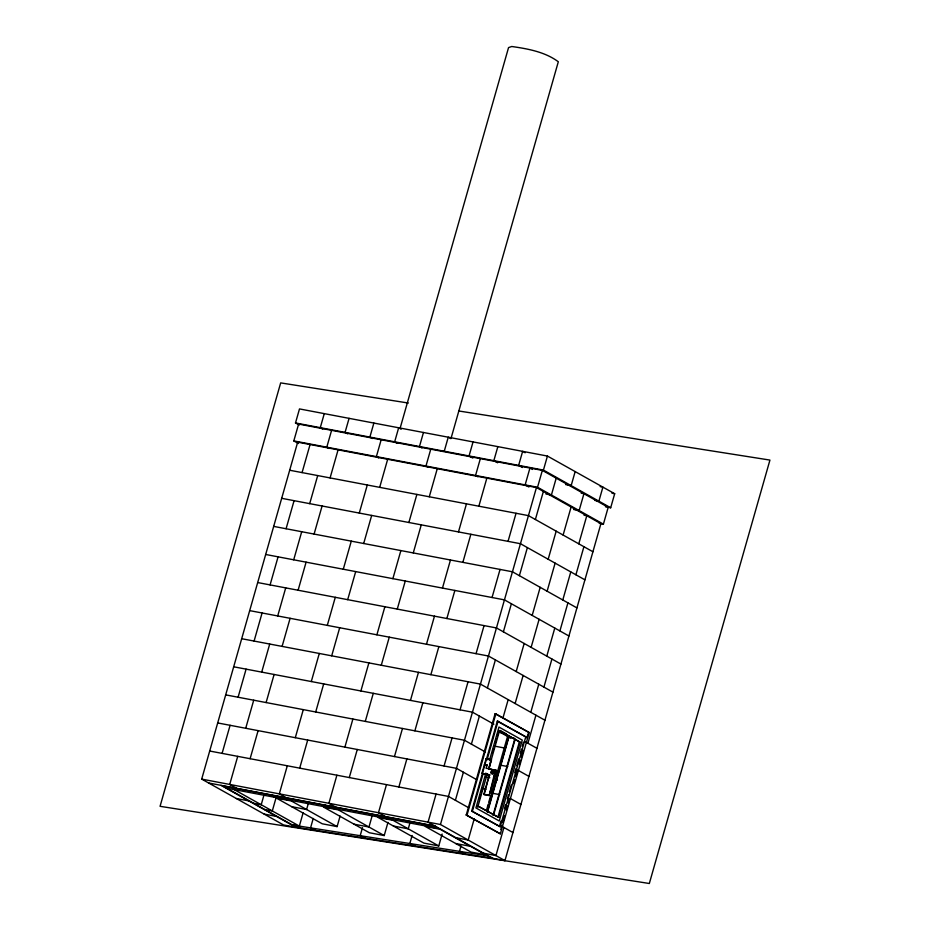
<?xml version="1.0" encoding="UTF-8"?>
<svg xmlns="http://www.w3.org/2000/svg" width="930" height="930" viewBox="0 0 930 930"><rect width="100%" height="100%" fill="white"/><g stroke="black" fill="none" stroke-linecap="round" stroke-linejoin="round"><path stroke-width="1.4" d="M491.075 759.647L488.924 768.866L491.482 759.891L486.111 758.706L484.518 764.321L486.762 764.96L486.262 768.192L496.202 770.644L489.168 795.557L483.798 794.383L489.389 774.725L481.949 773.307L484.356 764.89L487.239 765.611M489.296 769.098L496.481 770.563L495.132 775.887L494.318 775.806L496.039 770.319L488.889 768.866M486.681 765.878L486.425 765.285M489.168 795.557L495.423 769.959L496.26 770.424M299.274 425.08L295.496 422.952L299.495 408.921L547.433 456.06L614.683 493.725L610.685 507.768L605.442 506.769M298.437 443.505L293.81 440.913L298.611 424.068L542.341 470.394L608.197 507.303L603.407 524.148L599.269 523.358M221.026 785.35L295.903 827.293L283.511 824.933L201.694 779.108L297.681 442.157L536.447 487.553L600.919 523.671L504.944 860.622L492.54 858.262L428.067 822.143L436.065 794.069M222.096 753.381L230.094 725.307M238.092 697.221L246.09 669.147M254.088 641.072L262.086 612.986M270.084 584.912L278.082 556.826M286.08 528.751L294.078 500.677M302.076 472.591L310.074 444.517M324.279 413.629L320.28 427.672L322.803 429.079M237.72 756.357L229.71 784.432L236.65 788.315M245.718 728.271L253.716 700.197M261.714 672.111L269.712 644.037M277.71 615.962L285.708 587.876M293.706 559.802L301.704 531.727M309.702 503.642L317.7 475.567M331.592 430.334L326.79 447.179L329.104 448.469M250.112 758.706L258.11 730.631M266.108 702.557L274.106 674.471M282.104 646.397L290.102 618.311M298.1 590.236L306.098 562.162M314.096 534.076L322.094 506.001M330.092 477.915L338.09 449.841M349.075 418.349L345.077 432.38L347.599 433.799M263.888 795.336L261.214 804.741L253.774 803.322M373.872 423.057L369.873 437.1L372.395 438.507M276.129 797.522L272.304 810.948L264.864 809.542M287.3 765.785L279.302 793.86L286.231 797.742M295.298 737.699L303.296 709.625M311.294 681.539L319.292 653.465M327.29 625.39L335.288 597.304M343.286 569.23L351.284 541.144M359.282 513.069L367.292 484.995M381.172 439.762L376.383 456.607L378.684 457.897M299.704 768.134L307.702 740.059M315.7 711.985L323.698 683.899M331.696 655.824L339.694 627.738M347.692 599.664L355.69 571.59M363.688 543.504L371.686 515.429M379.684 487.343L387.682 459.269M400.04 428.498L508.547 47.604L511.744 46.5C527.763 48.755 545.154 51.917 558.314 61.764L451.004 438.472M226.734 788.175L438.728 828.479L434.566 826.154L222.572 785.85L291.904 824.689L299.344 826.096L303.168 812.669M308.481 802.915L306.598 809.519L291.718 806.694M313.236 818.47L310.562 827.863L315.735 830.374M423.464 432.485L419.465 446.528L421.976 447.935M336.893 775.213L328.895 803.288L335.823 807.17M344.891 747.127L352.889 719.053M360.887 690.967L368.885 662.892M376.882 634.818L384.88 606.732M392.879 578.658L400.877 550.572M408.875 522.497L416.873 494.423M430.764 449.19L425.963 466.035L428.277 467.325M349.285 777.561L357.283 749.487M365.281 721.413L373.279 693.327M381.277 665.252L389.275 637.166M397.273 609.092L405.271 581.018M413.269 552.932L421.267 524.857M429.276 496.771L437.274 468.697M337.102 826.607L291.346 800.974L276.466 798.149L322.233 823.782L337.102 826.607L340.113 816.04M444.249 451.236L448.248 437.205L450.771 438.611M362.491 827.642L360.189 835.698L365.374 838.197M473.045 441.913L469.046 455.956L472.835 458.072M372.349 815.122L368.966 827.014L354.086 824.189M386.473 784.641L378.475 812.715L385.415 816.598M394.471 756.555L402.469 728.481M410.467 700.395L418.465 672.32M426.475 644.246L434.473 616.16M442.471 588.086L450.469 560M458.467 531.925L466.465 503.851M480.357 458.618L475.555 475.463L477.869 476.753M384.218 835.559L338.45 809.925L323.582 807.101L369.338 832.734L384.218 835.559L387.973 822.353M398.877 786.989L406.875 758.915M414.873 730.841L422.871 702.755M430.869 674.68L438.867 646.594M446.865 618.52L454.863 590.445M462.861 562.359L470.859 534.285M478.857 506.199L486.855 478.125M497.841 446.632L493.842 460.664L497.62 462.78M410.13 822.236L408.258 828.839L393.378 826.014M412.13 835.466L409.828 843.522L415.013 846.033M444.063 765.983L452.061 737.909M460.059 709.823L468.057 681.748M476.055 653.674L484.053 625.588M492.051 597.513L500.049 569.427M508.047 541.353L516.045 513.279M504.944 860.622L440.46 824.503L536.447 487.553M603.407 524.148L537.54 487.25L542.341 470.394M610.685 507.768L543.434 470.092L547.433 456.06M438.762 845.94L392.995 820.295L378.126 817.47L423.882 843.103L438.762 845.94L442.145 834.047M455.398 800.3L463.396 772.226M471.394 744.151L479.392 716.065M487.39 687.991L495.388 659.905M503.386 631.83L511.384 603.756M519.382 575.67L527.38 547.596M535.378 519.51L543.376 491.435M556.198 478.171L551.409 495.016L545.898 493.97M466.256 814.994L495.097 713.74L495.841 713.88L529.205 732.573L500.363 833.838L466.256 814.994L500.363 833.838M467 815.145L495.841 713.88M459.501 851.369L487.657 855.798L492.853 858.309L297.681 827.526L292.508 825.026L459.467 851.345L464.651 853.856L459.501 851.369L461.001 845.975M471.684 811.041L497.283 721.169L498.027 721.308L525.775 736.851L500.177 826.724L471.684 811.041L500.177 826.724M472.428 811.181L483.065 773.853M487.006 760.019L498.027 721.308M485.867 773.063L475.928 807.926L499.236 820.981L522.276 740.106L498.968 727.051L489.436 760.519M479.357 798.789L480.554 794.604M481.345 791.814L482.531 787.64M492.458 752.788L493.656 748.615M495.237 743.035L496.434 738.85M497.225 736.06L498.422 731.887M474.288 818.644L468.197 840.034L455.805 837.674M502.851 718.355L508.187 699.639M516.185 671.565L524.183 643.479M532.181 615.404L540.179 587.33M548.177 559.244L556.175 531.17M477.706 807.252L487.25 773.841M488.843 768.261L499.561 730.631L498.817 730.492L520.091 742.128L498.643 817.4L477.369 805.752L498.643 817.4M575.159 471.591L571.159 485.634L565.649 484.588M484.204 794.615L489.389 774.725M515.127 703.522L523.125 675.447M531.123 647.361L539.121 619.287M547.119 591.213L555.117 563.127M563.115 535.052L571.113 506.978M486.855 809.088L488.134 804.345M488.75 802.183L490.784 795.278M491.575 792.523L507.699 735.897M486.843 811.634L492.144 793.011L489.657 791.616M487.378 811.658L509.094 735.421M487.541 812.053L508.873 737.165L514.383 738.222M492.993 815.389L514.836 738.687M493.935 813.762L514.709 740.826M497.899 817.261L519.347 741.989M530.786 712.299L538.784 684.224M546.782 656.15L554.792 628.064M562.79 599.99L570.788 571.904M578.786 543.829L586.784 515.755L584.028 515.232M499.829 825.189L501.003 821.051M504.548 808.6L505.734 804.462M507.303 798.928L508.489 794.778M509.28 792.011L511.244 785.094M514.79 772.656L515.976 768.506M516.755 765.739L518.731 758.834M520.3 753.3L521.486 749.15M522.276 746.383L523.451 742.245M500.805 829.525L501.991 825.363M502.781 822.597L504.758 815.657M506.339 810.111L507.524 805.95M508.315 803.171L509.5 799.01M513.848 783.758L515.034 779.596M515.825 776.817L517.801 769.877M519.382 764.332L520.568 760.17M521.358 757.392L523.334 750.463M526.88 737.978L528.066 733.817M503.932 827.491L495.934 855.577L483.53 853.217M527.926 743.256L535.924 715.182M543.922 687.096L551.92 659.021M559.918 630.935L567.916 602.861M575.914 574.787L583.912 546.701M495.237 773.992L495.272 773.19M494.597 775.736L495.19 775.829M408.375 403.039L280.674 382.893L160.065 806.31L649.326 883.5L769.935 460.083L458.595 410.955M295.496 422.952L543.434 470.092M600.141 486.599L602.896 487.122L598.897 501.165L594.758 500.387M611.928 493.202L614.683 493.725M581.18 493.179L583.935 493.702L579.134 510.547L573.624 509.5M293.81 440.913L537.54 487.25M289.683 470.243L528.449 515.627L592.922 551.757M281.685 498.317L520.451 543.713L584.924 579.832M273.687 526.392L512.453 571.787L576.926 607.906M265.689 554.478L504.455 599.873L568.928 635.992M257.691 582.552L496.457 627.948L560.93 664.067M249.693 610.626L488.459 656.022L552.932 692.153M241.695 638.712L480.45 684.108L544.933 720.227M233.697 666.787L472.452 712.182L493.888 724.191M529.205 732.573L495.097 713.74M525.775 736.851L497.283 721.169M498.643 732.166L502.735 732.933M225.699 694.873L464.454 740.257L485.414 751.998M494.411 746.081L504.2 747.952M491.482 759.891L486.111 758.706M500.875 765.25L507.757 766.564M217.701 722.947L456.456 768.343L476.648 779.654M490.122 775.015L481.949 773.307M489.099 774.981L483.112 773.679M485.611 776.969L489.831 777.771M491.412 792.871L492.144 793.011M492.877 793.325L499.759 794.639M483.798 794.383L488.75 795.324M209.692 751.022L448.458 796.417L468.65 807.728M201.694 779.108L440.46 824.503M208.634 782.99L434.996 826.026M236.359 798.521L248.763 800.881M455.735 843.522L470.615 846.346M264.097 814.064L276.501 816.424M486.843 765.518L484.356 764.89M486.89 764.937L484.518 764.321M525.159 452.759L522.637 451.341L518.638 465.384L522.416 467.499M532.46 469.452L529.937 468.046L525.136 484.89L528.926 487.006M401.19 429.183L398.668 427.777L394.669 441.808L397.191 443.226M525.404 741.838L536.936 748.301M500.119 730.445L506.246 733.875M499.561 730.631L520.091 742.128M501.468 732.398L503.955 733.805M499.143 731.724L510.489 738.071M518.091 770.307L528.938 776.387M486.669 764.832L487.227 765.355M495.771 770.644L496.608 771.11M486.274 768.145L486.843 768.471M495.411 778.829L497.48 780.003M510.093 798.382L520.94 804.462M483.414 788.117L485.913 789.524M482.67 787.977L485.169 789.372M501.41 826.084L512.942 832.536M380.021 815.773L384.171 818.109M325.465 805.403L329.627 807.74M270.921 795.034L275.082 797.37M234.174 789.593L299.344 826.096M491.761 771.435A1.546 1.302 -60.7 0 1 493.97 771.749A1.546 1.302 -60.7 0 1 492.482 773.876A1.546 1.302 -60.7 0 1 491.528 771.772M491.761 772.063C492.342 774.132 493.33 770.389 491.761 772.063M440.111 829.258L425.231 826.433L470.987 852.066L485.867 854.891L440.111 829.258M492.54 773.551A1.546 1.302 -60.7 0 0 493.26 771.005A1.546 1.302 -60.7 0 0 490.959 771.912A1.546 1.302 -60.7 0 0 492.54 773.551"/></g></svg>
